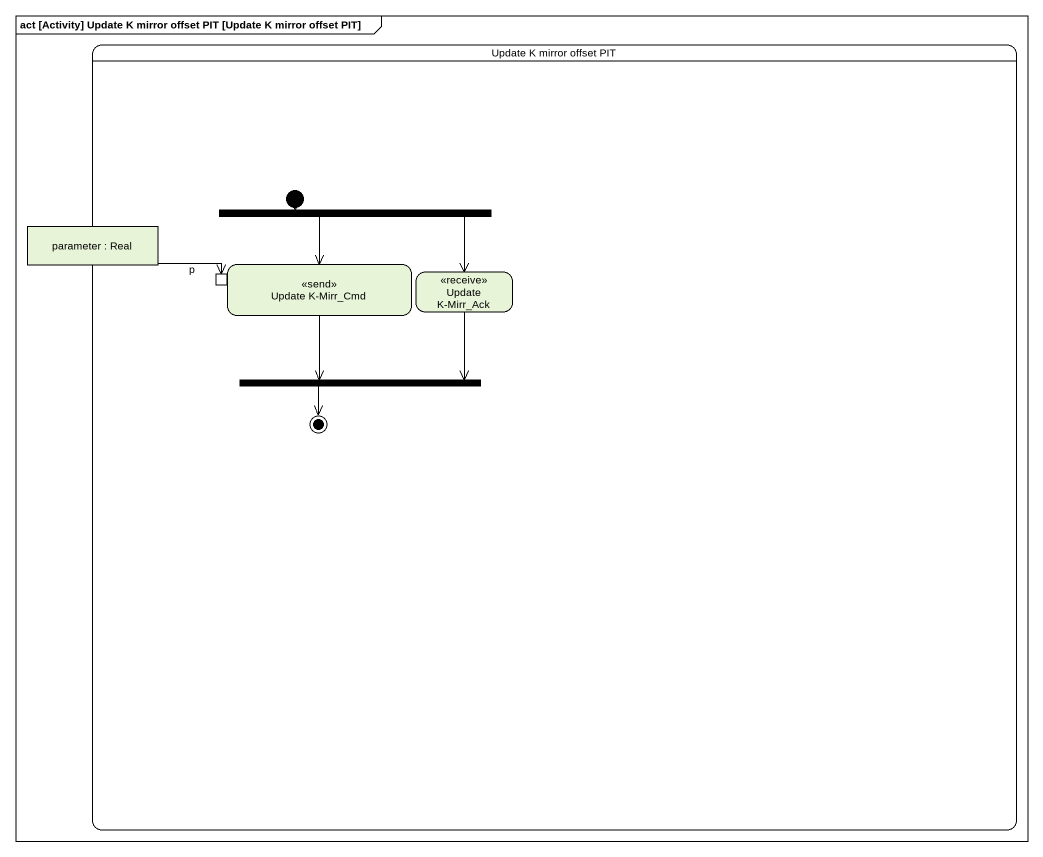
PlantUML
@startuml
mainframe act [Activity] Update K mirror offset PIT [Update K mirror offset PIT]
hide empty description
state "Update K mirror offset PIT" as Update_K_mirror_offset_PIT {
  state "parameter : Real" as parameter <<object>>
  state fork1 <<fork>>
  state "Update K-Mirr_Cmd" as Update_K_Mirr_Cmd <<send>> {
    state p <<inputPin>>
  }
  state "Update K-Mirr_Ack" as Update_K_Mirr_Ack <<receive>>
  state fork2 <<join>>
  [*] -right-> fork1
  fork2 --> [*]
}
parameter -right-> p
fork1 --> Update_K_Mirr_Cmd
fork1 --> Update_K_Mirr_Ack
Update_K_Mirr_Cmd --> fork2
Update_K_Mirr_Ack --> fork2
@enduml
